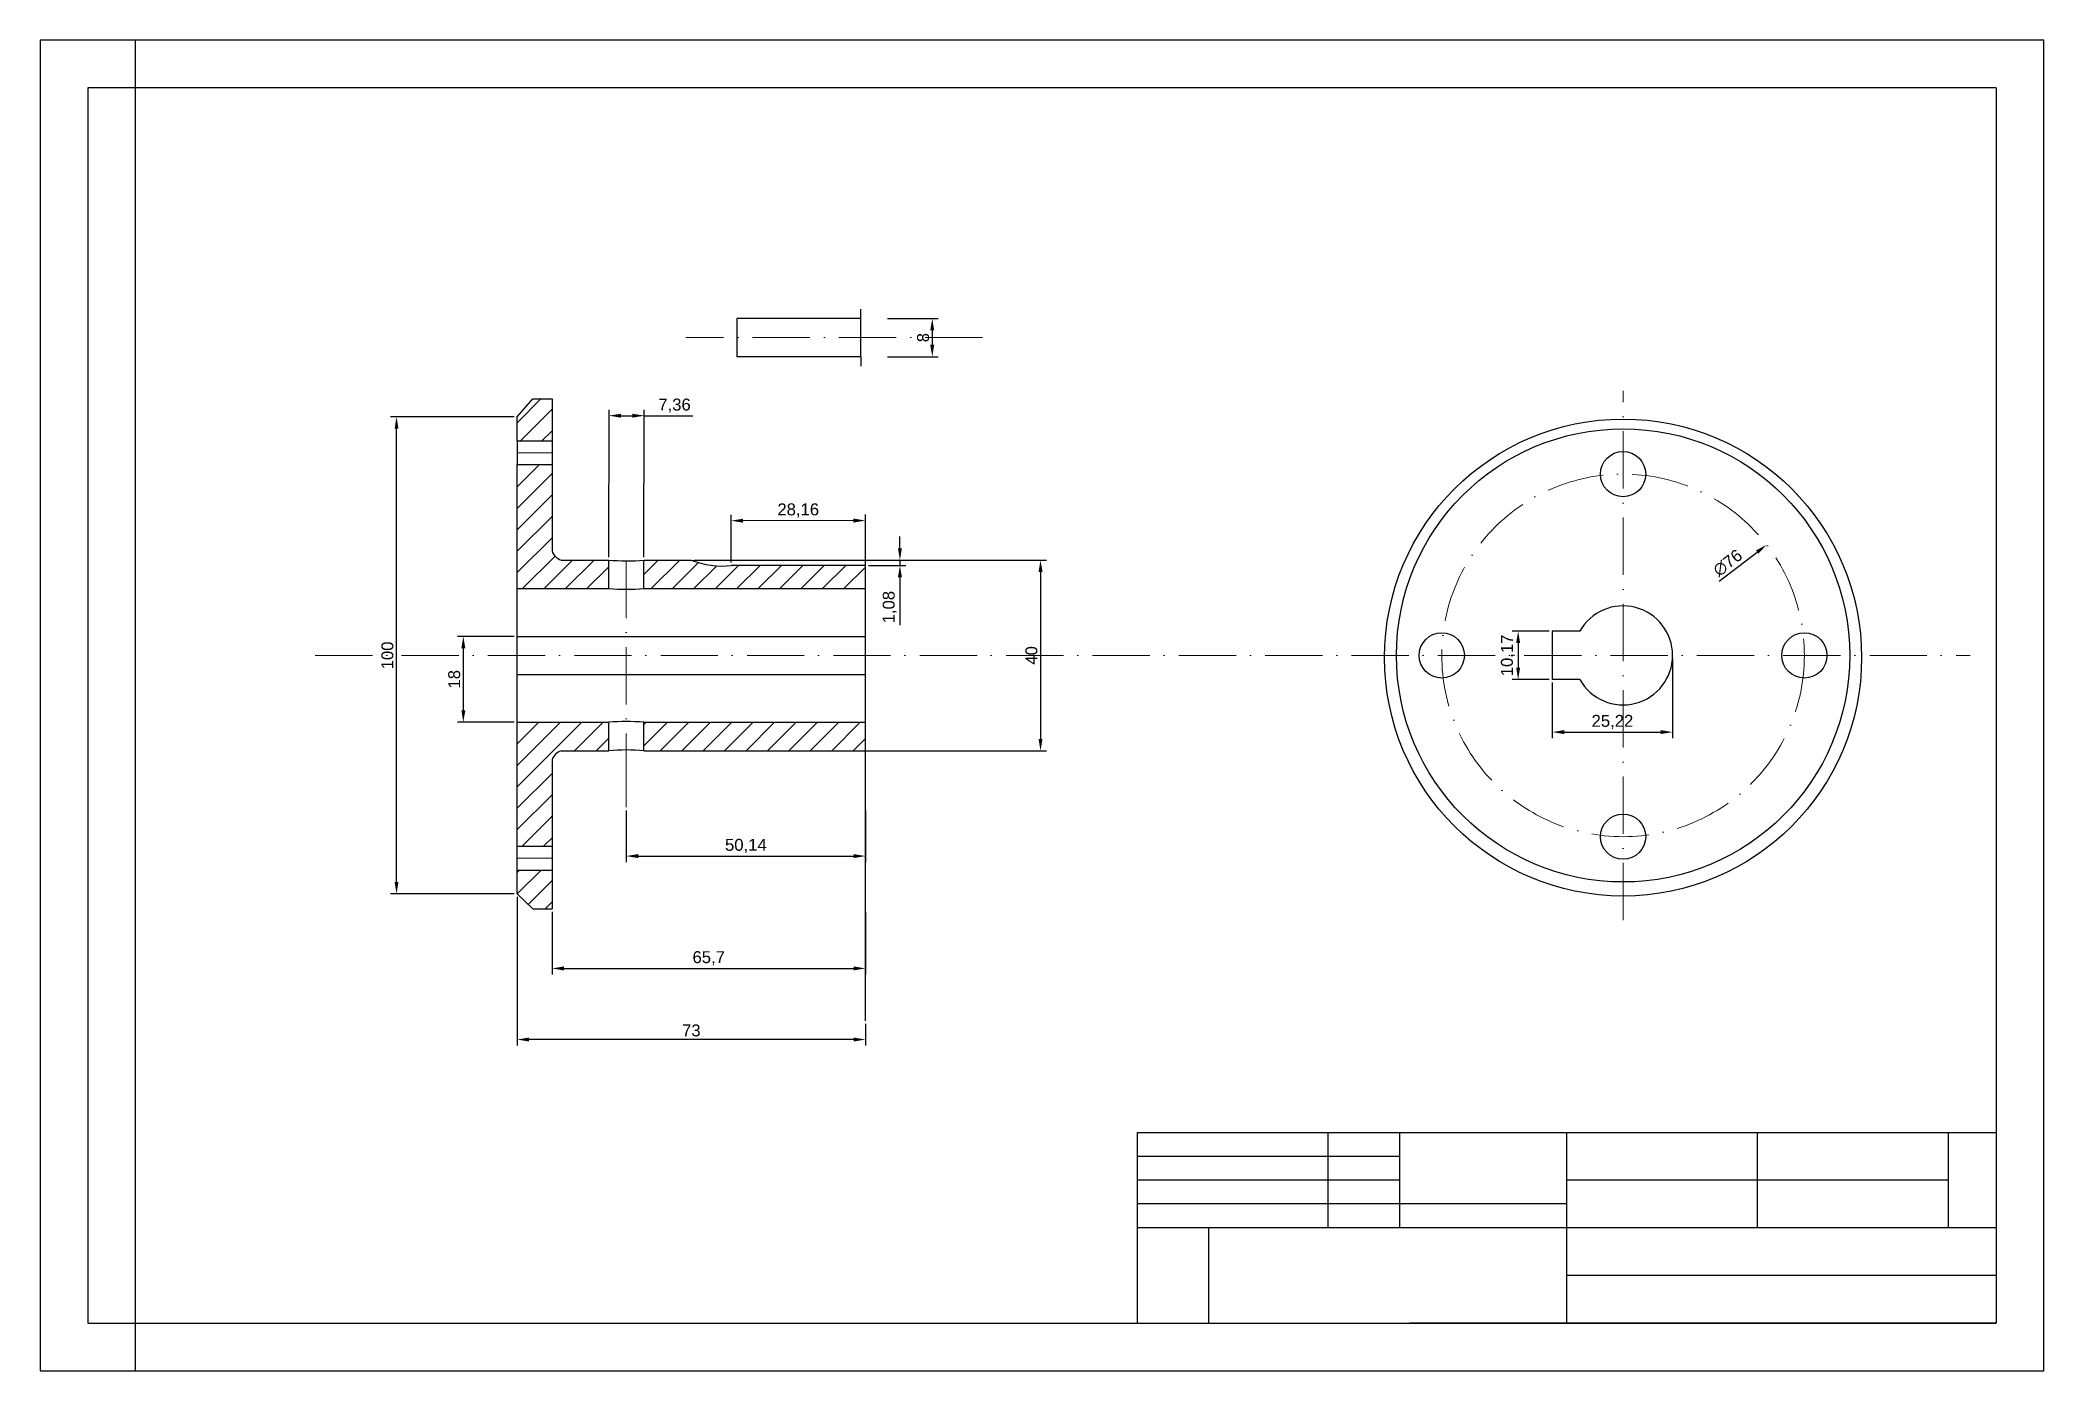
# Model space of a CAD drawing. Header units: millimetres. Extents: x 0 to 420, y 0 to 279.
import ezdxf

# ---------------------------------------------------------------- set-up
doc = ezdxf.new("R2010")
doc.units = ezdxf.units.MM
doc.linetypes.add('ACAD_ISO10W100', pattern=[18, 12, -3, 0, -3])
doc.layers.add('Axe', color=7, linetype='ACAD_ISO10W100', lineweight=18, true_color=0xff0a0a)
doc.layers.add('Hasur', color=7, linetype='Continuous', lineweight=18, true_color=0xd600d6)
doc.styles.get("Standard").update_dxf_attribs({"font": 'arial.ttf'})
doc.dimstyles.new('ISO-25', dxfattribs={"dimtxt": 2.5, "dimasz": 2.5, "dimexe": 1.25, "dimexo": 0.625, "dimtad": 1, "dimtxsty": 'Standard', "dimcen": 2.5, "dimadec": 0, "dimazin": 0, "dimtfac": 1, "dimtmove": 0, "dimatfit": 3, "dimfxl": 1, "dimarcsym": 0})

# ---------------------------------------------------------------- blocks, each defined once
blk = doc.blocks.new('*D4')
at = {"color": 0, "lineweight": -2, "transparency": 16777216}
for p, q in [((119.18, 170.62), (119.26, 201.51)), ((121.75, 200.26), (124.11, 200.25)), ((126.54, 170.61), (126.62, 201.5)), ((126.61, 200.25), (136.84, 200.22))]:
    blk.add_line(p, q, dxfattribs=at)
at = {"color": 0, "transparency": 16777216}
for points in [[(121.75, 200.67), (121.75, 199.84), (119.25, 200.26)], [(124.11, 200.67), (124.11, 199.84), (126.61, 200.25)]]:
    blk.add_solid(points, dxfattribs=at)
at = {"layer": 'Defpoints', "color": 0, "transparency": 16777216}
for p in [(126.61, 200.25), (119.18, 170), (126.54, 169.98)]:
    blk.add_point(p, dxfattribs=at)
at = {"color": 0, "transparency": 16777216, "insert": (132.98, 202.36), "char_height": 2.5, "attachment_point": 5, "rotation": 359.8556}
blk.add_mtext('7,36', dxfattribs=at)
blk = doc.blocks.new('*D5')
at = {"color": 0, "lineweight": -2, "transparency": 16777216}
for p, q in [((99.38, 200), (73.46, 200)), ((74.71, 102.5), (74.71, 197.5)), ((99.38, 100), (73.46, 100))]:
    blk.add_line(p, q, dxfattribs=at)
at = {"color": 0, "transparency": 16777216}
for points in [[(74.3, 197.5), (75.13, 197.5), (74.71, 200)], [(74.3, 102.5), (75.13, 102.5), (74.71, 100)]]:
    blk.add_solid(points, dxfattribs=at)
at = {"layer": 'Defpoints', "color": 0, "transparency": 16777216}
for p in [(74.71, 200), (100, 200), (100, 100)]:
    blk.add_point(p, dxfattribs=at)
at = {"color": 0, "transparency": 16777216, "insert": (72.81, 150), "char_height": 2.5, "attachment_point": 5, "rotation": 90}
blk.add_mtext('100', dxfattribs=at)
blk = doc.blocks.new('*D7')
at = {"color": 0, "lineweight": -2, "transparency": 16777216}
for p, q in [((107.3, 96.26), (107.3, 83.13)), ((173, 96.26), (173, 83.13)), ((109.8, 84.38), (170.5, 84.38))]:
    blk.add_line(p, q, dxfattribs=at)
at = {"color": 0, "transparency": 16777216}
for points in [[(109.8, 84.8), (109.8, 83.96), (107.3, 84.38)], [(170.5, 84.8), (170.5, 83.96), (173, 84.38)]]:
    blk.add_solid(points, dxfattribs=at)
at = {"layer": 'Defpoints', "color": 0, "transparency": 16777216}
for p in [(107.3, 96.89), (173, 96.89), (173, 84.38)]:
    blk.add_point(p, dxfattribs=at)
at = {"color": 0, "transparency": 16777216, "insert": (140.15, 86.51), "char_height": 2.5, "attachment_point": 5}
blk.add_mtext('65,7', dxfattribs=at)
blk = doc.blocks.new('*D8')
at = {"color": 0, "lineweight": -2, "transparency": 16777216}
for p, q in [((100, 99.38), (100, 68.22)), ((173, 72.74), (173, 68.22)), ((170.5, 69.47), (102.5, 69.47))]:
    blk.add_line(p, q, dxfattribs=at)
at = {"color": 0, "transparency": 16777216}
for points in [[(102.5, 69.89), (102.5, 69.06), (100, 69.47)], [(170.5, 69.89), (170.5, 69.06), (173, 69.47)]]:
    blk.add_solid(points, dxfattribs=at)
at = {"layer": 'Defpoints', "color": 0, "transparency": 16777216}
for p in [(100, 100), (173, 73.37), (100, 69.47)]:
    blk.add_point(p, dxfattribs=at)
at = {"color": 0, "transparency": 16777216, "insert": (136.5, 71.37), "char_height": 2.5, "attachment_point": 5}
blk.add_mtext('73', dxfattribs=at)
blk = doc.blocks.new('*D9')
at = {"color": 0, "lineweight": -2, "transparency": 16777216}
for p, q in [((122.86, 117.51), (122.86, 106.68)), ((173, 117.51), (173, 106.68)), ((125.36, 107.93), (170.5, 107.93))]:
    blk.add_line(p, q, dxfattribs=at)
at = {"color": 0, "transparency": 16777216}
for points in [[(125.36, 108.35), (125.36, 107.52), (122.86, 107.93)], [(170.5, 108.35), (170.5, 107.52), (173, 107.93)]]:
    blk.add_solid(points, dxfattribs=at)
at = {"layer": 'Defpoints', "color": 0, "transparency": 16777216}
for p in [(122.86, 118.13), (173, 118.13), (173, 107.93)]:
    blk.add_point(p, dxfattribs=at)
at = {"color": 0, "transparency": 16777216, "insert": (147.93, 110.06), "char_height": 2.5, "attachment_point": 5}
blk.add_mtext('50,14', dxfattribs=at)
blk = doc.blocks.new('*D10')
at = {"color": 0, "lineweight": -2, "transparency": 16777216}
for p, q in [((144.84, 169.47), (144.84, 179.49)), ((170.49, 178.27), (147.34, 178.24)), ((173, 169.5), (172.99, 179.52))]:
    blk.add_line(p, q, dxfattribs=at)
at = {"color": 0, "transparency": 16777216}
for points in [[(147.34, 178.66), (147.34, 177.83), (144.84, 178.24)], [(170.49, 178.68), (170.49, 177.85), (172.99, 178.27)]]:
    blk.add_solid(points, dxfattribs=at)
at = {"layer": 'Defpoints', "color": 0, "transparency": 16777216}
for p in [(144.84, 178.24), (144.84, 168.85), (173, 168.87)]:
    blk.add_point(p, dxfattribs=at)
at = {"color": 0, "transparency": 16777216, "insert": (158.91, 180.38), "char_height": 2.5, "attachment_point": 5, "rotation": 0.0506}
blk.add_mtext('28,16', dxfattribs=at)
blk = doc.blocks.new('*D11')
at = {"color": 0, "lineweight": -2, "transparency": 16777216}
for p, q in [((137.13, 170), (210.94, 170)), ((209.69, 167.5), (209.69, 132.5)), ((127.16, 130), (210.94, 130))]:
    blk.add_line(p, q, dxfattribs=at)
at = {"color": 0, "transparency": 16777216}
for points in [[(209.28, 167.5), (210.11, 167.5), (209.69, 170)], [(209.28, 132.5), (210.11, 132.5), (209.69, 130)]]:
    blk.add_solid(points, dxfattribs=at)
at = {"layer": 'Defpoints', "color": 0, "transparency": 16777216}
for p in [(136.5, 170), (126.54, 130), (209.69, 130)]:
    blk.add_point(p, dxfattribs=at)
at = {"color": 0, "transparency": 16777216, "insert": (207.79, 150), "char_height": 2.5, "attachment_point": 5, "rotation": 90}
blk.add_mtext('40', dxfattribs=at)
blk = doc.blocks.new('*D12')
at = {"color": 0, "lineweight": -2, "transparency": 16777216}
for p, q in [((180.22, 172.46), (180.22, 174.96)), ((173.63, 169.96), (181.47, 169.96)), ((173.63, 168.87), (181.47, 168.87)), ((180.22, 169.96), (180.22, 168.87)), ((180.22, 166.37), (180.22, 156.36))]:
    blk.add_line(p, q, dxfattribs=at)
at = {"color": 0, "transparency": 16777216}
for points in [[(179.8, 172.46), (180.63, 172.46), (180.22, 169.96)], [(179.8, 166.37), (180.63, 166.37), (180.22, 168.87)]]:
    blk.add_solid(points, dxfattribs=at)
at = {"layer": 'Defpoints', "color": 0, "transparency": 16777216}
for p in [(173, 169.96), (173, 168.87), (180.22, 168.87)]:
    blk.add_point(p, dxfattribs=at)
at = {"color": 0, "transparency": 16777216, "insert": (178.09, 160.12), "char_height": 2.5, "attachment_point": 5, "rotation": 90}
blk.add_mtext('1,08', dxfattribs=at)
blk = doc.blocks.new('*D13')
at = {"color": 0, "lineweight": -2, "transparency": 16777216}
for p, q in [((177.6, 220.62), (188.25, 220.62)), ((187, 218.12), (187, 215.12)), ((177.6, 212.62), (188.25, 212.62))]:
    blk.add_line(p, q, dxfattribs=at)
at = {"color": 0, "transparency": 16777216}
for points in [[(186.58, 218.12), (187.41, 218.12), (187, 220.62)], [(186.58, 215.12), (187.41, 215.12), (187, 212.62)]]:
    blk.add_solid(points, dxfattribs=at)
at = {"layer": 'Defpoints', "color": 0, "transparency": 16777216}
for p in [(176.98, 220.62), (176.98, 212.62), (187, 212.62)]:
    blk.add_point(p, dxfattribs=at)
at = {"color": 0, "transparency": 16777216, "insert": (185.09, 216.62), "char_height": 2.5, "attachment_point": 5, "rotation": 90}
blk.add_mtext('8', dxfattribs=at)
blk = doc.blocks.new('*D14')
at = {"color": 0, "lineweight": -2, "transparency": 16777216}
blk.add_line((351.95, 165.54), (359.91, 171.67), dxfattribs=at)
at = {"color": 0, "transparency": 16777216}
blk.add_solid([(359.65, 172), (360.16, 171.34), (361.89, 173.2)], dxfattribs=at)
at = {"layer": 'Defpoints', "color": 0, "transparency": 16777216}
for p in [(361.89, 173.2), (301.69, 126.8)]:
    blk.add_point(p, dxfattribs=at)
at = {"color": 0, "transparency": 16777216, "insert": (353.73, 169.4), "char_height": 2.5, "attachment_point": 5, "rotation": 37.6201}
blk.add_mtext('∅76', dxfattribs=at)
blk = doc.blocks.new('*D15')
at = {"color": 0, "lineweight": -2, "transparency": 16777216}
for p, q in [((316.32, 155.08), (308.55, 155.08)), ((309.8, 152.58), (309.8, 147.42)), ((316.32, 144.92), (308.55, 144.92))]:
    blk.add_line(p, q, dxfattribs=at)
at = {"color": 0, "transparency": 16777216}
for points in [[(309.38, 152.58), (310.21, 152.58), (309.8, 155.08)], [(309.38, 147.42), (310.21, 147.42), (309.8, 144.92)]]:
    blk.add_solid(points, dxfattribs=at)
at = {"layer": 'Defpoints', "color": 0, "transparency": 16777216}
for p in [(316.95, 155.08), (309.8, 144.92), (316.95, 144.92)]:
    blk.add_point(p, dxfattribs=at)
at = {"color": 0, "transparency": 16777216, "insert": (307.67, 150), "char_height": 2.5, "attachment_point": 5, "rotation": 90}
blk.add_mtext('10,17', dxfattribs=at)
blk = doc.blocks.new('*D16')
at = {"color": 0, "lineweight": -2, "transparency": 16777216}
for p, q in [((342.17, 149.38), (342.17, 132.67)), ((316.95, 144.29), (316.95, 132.67)), ((319.45, 133.92), (339.67, 133.92))]:
    blk.add_line(p, q, dxfattribs=at)
at = {"color": 0, "transparency": 16777216}
for points in [[(319.45, 134.34), (319.45, 133.51), (316.95, 133.92)], [(339.67, 134.34), (339.67, 133.51), (342.17, 133.92)]]:
    blk.add_solid(points, dxfattribs=at)
at = {"layer": 'Defpoints', "color": 0, "transparency": 16777216}
for p in [(342.17, 150), (316.95, 144.92), (342.17, 133.92)]:
    blk.add_point(p, dxfattribs=at)
at = {"color": 0, "transparency": 16777216, "insert": (329.56, 136.05), "char_height": 2.5, "attachment_point": 5}
blk.add_mtext('25,22', dxfattribs=at)
blk = doc.blocks.new('*D17')
at = {"color": 0, "lineweight": -2, "transparency": 16777216}
for p, q in [((99.38, 154), (87.46, 154)), ((88.71, 151.5), (88.71, 138.5)), ((99.38, 136), (87.46, 136))]:
    blk.add_line(p, q, dxfattribs=at)
at = {"color": 0, "transparency": 16777216}
for points in [[(88.3, 151.5), (89.13, 151.5), (88.71, 154)], [(88.3, 138.5), (89.13, 138.5), (88.71, 136)]]:
    blk.add_solid(points, dxfattribs=at)
at = {"layer": 'Defpoints', "color": 0, "transparency": 16777216}
for p in [(100, 154), (88.71, 136), (100, 136)]:
    blk.add_point(p, dxfattribs=at)
at = {"color": 0, "transparency": 16777216, "insert": (86.81, 145), "char_height": 2.5, "attachment_point": 5, "rotation": 90}
blk.add_mtext('18', dxfattribs=at)

msp = doc.modelspace()

# ---------------------------------------------------------------- hatches: boundary and pattern name
at = {"layer": 'Hasur', "transparency": 33554687}
h = msp.add_hatch(dxfattribs=at)
h.set_pattern_fill('ANSI31', color=256)
h.paths.add_polyline_path([(107.3, 203.78), (103.286, 203.769), (100, 200), (100, 195), (107.3, 195)])
h = msp.add_hatch(dxfattribs=at)
h.set_pattern_fill('ANSI31', color=256)
h.paths.add_polyline_path([(119.178, 170), (109.215, 170, -0.2497309), (107.3, 171.891), (107.3, 190), (100, 190), (100, 164), (119.178, 164)])
h = msp.add_hatch(dxfattribs=at)
h.set_pattern_fill('ANSI31', color=256)
h.paths.add_polyline_path([(173, 164), (173, 168.874), (144.845, 168.849, -0.1246491), (136.5, 170), (126.537, 169.981), (126.537, 164)])
h = msp.add_hatch(dxfattribs=at)
h.set_pattern_fill('ANSI31', color=256)
h.paths.add_polyline_path([(144.845, 168.849, -0.1246491), (136.5, 170), (126.537, 169.981), (126.537, 164), (173, 164), (173, 168.874)])
h = msp.add_hatch(dxfattribs=at)
h.set_pattern_fill('ANSI31', color=256)
h.paths.add_polyline_path([(107.3, 128.109, -0.2497309), (109.215, 130), (119.178, 130), (119.178, 136), (100, 136), (100, 110), (107.3, 110)])
h = msp.add_hatch(dxfattribs=at)
h.set_pattern_fill('ANSI31', color=256)
h.paths.add_polyline_path([(173, 130), (173, 136), (126.537, 136), (126.537, 130)])
h = msp.add_hatch(dxfattribs=at)
h.set_pattern_fill('ANSI31', color=256)
h.set_pattern_definition([(45, (100, 100), (-2.2451, 2.2451), [])])
h.paths.add_polyline_path([(107.3, 105), (100, 105), (100, 100), (103.286, 96.89), (107.3, 96.89)])

# ---------------------------------------------------------------- linework, layer by layer
for p, q in [((20, 0), (20, 279)), ((410, 269), (10, 269)), ((10, 269), (10, 10)), ((410, 269), (410, 10)), ((172.054, 220.615), (172.054, 222.615)), ((172.054, 220.615), (146.038, 220.615)), ((146.038, 220.615), (146.038, 212.615)), ((172.054, 212.615), (172.054, 220.615)), ((172.054, 212.615), (146.038, 212.615)), ((172.054, 212.615), (172.054, 210.615)), ((100, 200), (103.286, 203.769)), ((103.286, 203.769), (107.3, 203.78)), ((103.286, 203.769), (103.286, 203.769)), ((107.3, 203.78), (107.3, 171.891)), ((100, 195), (100, 200)), ((100, 195), (107.3, 195)), ((100, 195), (100, 190)), ((100, 100), (100, 190)), ((100, 190), (107.3, 190)), ((109.215, 170), (119.178, 170)), ((119.178, 164), (119.178, 170)), ((126.537, 169.981), (136.5, 170)), ((126.537, 164), (126.537, 169.981)), ((136.811, 169.876), (173, 169.956)), ((173, 168.874), (144.845, 168.849)), ((173, 73.369), (173, 169.956)), ((100, 164), (119.178, 164)), ((126.537, 164), (173, 164)), ((100, 154), (173, 154)), ((322.744, 155.083), (316.947, 155.083)), ((316.947, 155.083), (316.947, 155.083)), ((316.947, 155.083), (316.947, 144.917)), ((100, 146), (173, 146)), ((322.744, 144.917), (316.947, 144.917)), ((100, 136), (119.178, 136)), ((119.178, 130), (119.178, 136)), ((126.537, 130), (126.537, 136)), ((126.537, 136), (173, 136)), ((107.3, 128.109), (107.3, 96.89)), ((109.215, 130), (119.178, 130)), ((126.537, 130), (173, 130)), ((100, 110), (107.3, 110)), ((100, 105), (107.3, 105)), ((100, 100), (103.286, 96.89)), ((103.286, 96.89), (107.3, 96.89)), ((230, 10), (230, 50)), ((230, 50), (410, 50)), ((270, 30), (270, 50)), ((285, 30), (285, 50)), ((320, 10), (320, 50)), ((360, 30), (360, 50)), ((400, 30), (400, 50)), ((230, 45), (285, 45)), ((285, 40), (230, 40)), ((400, 40), (320, 40)), ((320, 35), (230, 35)), ((410, 30), (230, 30)), ((245, 10), (245, 30)), ((410, 20), (320, 20)), ((10, 10), (410, 10)), ((410, 10), (287, 10))]:
    msp.add_line(p, q)
msp.add_lwpolyline([(0, 0), (420, 0), (420, 279), (0, 279)], close=True)
for centre, radius in [((331.79, 149.554), 50), ((331.79, 150), 47.5), ((331.79, 188), 4.74), ((293.79, 150), 4.74), ((369.79, 150), 4.74), ((331.79, 112), 4.74)]:
    msp.add_circle(centre, radius)
for centre, radius, start, end in [((110.032, 172.743), 2.862, 197.31952, 253.40644), ((122.958, 210.035), 40.213, 264.60515, 275.10612), ((142.906, 185.624), 16.886, 247.70454, 276.59058), ((122.857, 210.276), 46.422, 265.45338, 274.54662), ((331.79, 150), 10.376, 209.3354, 150.6646), ((122.857, 89.724), 46.422, 85.45338, 94.54662), ((110.032, 127.257), 2.862, 106.59356, 162.68048), ((122.857, 92.051), 38.127, 84.46142, 95.53858)]:
    msp.add_arc(centre, radius, start, end)
at = {"layer": 'Axe'}
for p, q in [((197.515, 216.615), (135.324, 216.615)), ((331.79, 94.502), (331.79, 205.498)), ((100, 192.5), (107.3, 192.5)), ((122.857, 169.822), (122.857, 130.178)), ((57.68, 150), (404.546, 150)), ((122.857, 130.178), (122.857, 118.13)), ((100, 107.5), (107.3, 107.5))]:
    msp.add_line(p, q, dxfattribs=at)
at = {"layer": 'Axe', "color": 2, "true_color": 0xf1eb1f}
msp.add_circle((331.79, 150), 38, dxfattribs=at)

# ---------------------------------------------------------------- dimensions: what is measured, and where the dimension line sits
dim = msp.add_linear_dim(base=(186.995, 212.615), p1=(176.976, 220.615), p2=(176.976, 212.615), angle=90, dimstyle='ISO-25')
dim.commit()
dim.dimension.update_dxf_attribs({"geometry": '*D13', "text_midpoint": (186.995, 216.615), "dimtype": 160})
for p1, p2, distance, picture, middle in [((119.178, 170), (126.537, 169.981), 30.264, '*D4', (132.98, 202.357)), ((173, 168.874), (144.845, 168.849), -9.394, '*D10', (158.912, 180.383))]:
    dim = msp.add_aligned_dim(p1=p1, p2=p2, distance=distance, dimstyle='ISO-25')
    dim.commit()
    dim.dimension.update_dxf_attribs({"geometry": picture, "text_midpoint": middle})
for base, p1, p2, picture, middle in [((74.713, 200), (100, 100), (100, 200), '*D5', (72.812, 150)), ((180.215, 168.874), (173, 169.956), (173, 168.874), '*D12', (178.088, 160.117)), ((209.695, 130), (136.5, 170), (126.537, 130), '*D11', (207.793, 150)), ((88.712, 136), (100, 154), (100, 136), '*D17', (86.811, 145)), ((309.798, 144.917), (316.947, 155.083), (316.947, 144.917), '*D15', (307.671, 150))]:
    dim = msp.add_linear_dim(base=base, p1=p1, p2=p2, angle=90, dimstyle='ISO-25')
    dim.commit()
    dim.dimension.update_dxf_attribs({"geometry": picture, "text_midpoint": middle})
dim = msp.add_diameter_dim_2p(p1=(301.691, 126.804), p2=(361.888, 173.196), dimstyle='ISO-25')
dim.commit()
dim.dimension.update_dxf_attribs({"geometry": '*D14', "text_midpoint": (354.938, 167.84), "dimtype": 163})
for base, p1, p2, picture, middle in [((342.165, 133.923), (316.947, 144.917), (342.165, 150), '*D16', (329.556, 136.05)), ((173, 107.932), (122.857, 118.13), (173, 118.13), '*D9', (147.929, 110.059)), ((100, 69.472), (173, 73.369), (100, 100), '*D8', (136.5, 71.374)), ((173, 84.38), (107.3, 96.89), (173, 96.89), '*D7', (140.15, 86.508))]:
    dim = msp.add_linear_dim(base=base, p1=p1, p2=p2, dimstyle='ISO-25')
    dim.commit()
    dim.dimension.update_dxf_attribs({"geometry": picture, "text_midpoint": middle})

doc.saveas('drawing.dxf')
